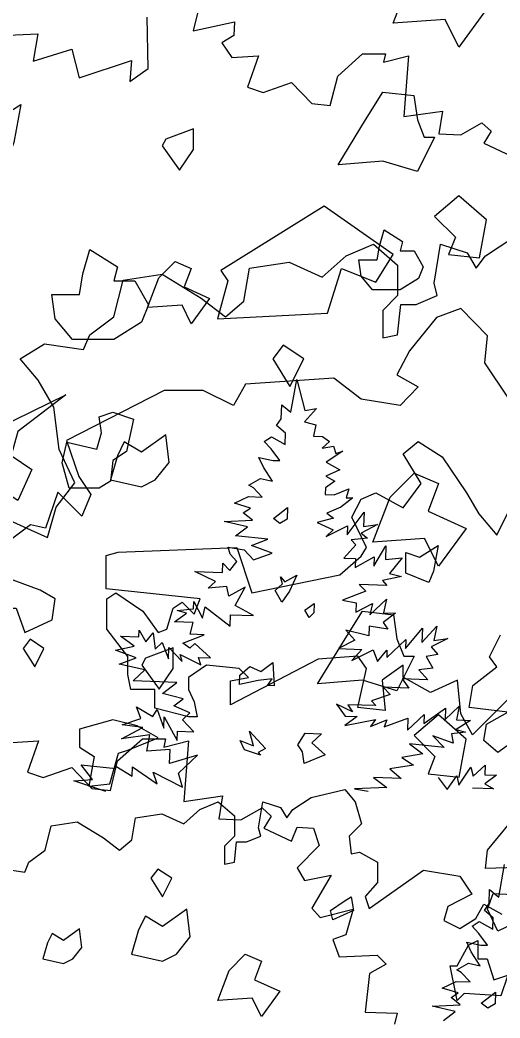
# Model space of a CAD drawing. Header units: inches. Extents: x -11 to 128, y 7 to 56.
# Drawn here: x 57.824 to 58.072, y 23.048 to 23.562 of the extents above; entities that cross this region are included whole.
import ezdxf

# ---------------------------------------------------------------- set-up
doc = ezdxf.new("R2010")
doc.units = ezdxf.units.IN
doc.header["$MEASUREMENT"] = 0
doc.layers.add('CAY', color=94, linetype='Continuous')
doc.layers.add('CAY-3', color=61, linetype='Continuous')
picture_1 = doc.add_image_def('image1.jpg', size_in_pixel=(1680, 1093))

# ---------------------------------------------------------------- blocks, each defined once
blk = doc.blocks.new('A$C76451831')
at = {"layer": 'CAY'}
for p, q in [((1288.9, 1909.2), (1320.1, 1922.7)), ((1320.1, 1922.7), (1347.8, 1898.6)), ((1389.7, 1877.9), (1396.8, 1922.7)), ((1396.8, 1922.7), (1427.4, 1912.7)), ((1448.6, 1909.2), (1479.9, 1929.8)), ((1427.4, 1912.7), (1438, 1895)), ((1178, 1895), (1223.4, 1902.1)), ((1223.4, 1902.1), (1261.1, 1885)), ((1261.1, 1885), (1288.9, 1909.2)), ((1438, 1895), (1448.6, 1909.2)), ((1033, 1881.5), (1077.8, 1888.5)), ((1077.8, 1888.5), (1122.6, 1860.8)), ((1171.5, 1857.3), (1178, 1895)), ((1347.8, 1898.6), (1347.8, 1863.8)), ((1022.3, 1839.6), (1033, 1881.5)), ((1393.2, 1863.8), (1389.7, 1877.9)), ((1122.6, 1860.8), (1150.3, 1839.6)), ((1150.3, 1839.6), (1171.5, 1857.3)), ((1347.8, 1863.8), (1330.7, 1846.6)), ((1347.8, 1818.9), (1351.4, 1853.7)), ((1351.4, 1853.7), (1369, 1853.7)), ((1369, 1853.7), (1393.2, 1863.8)), ((1330.7, 1846.6), (1330.7, 1815.4)), ((994.6, 1818.9), (1022.3, 1839.6)), ((987.6, 1801.8), (994.6, 1818.9)), ((1330.7, 1815.4), (1347.8, 1818.9)), ((915, 1791.2), (942.7, 1808.3)), ((942.7, 1808.3), (987.6, 1801.8)), ((935.7, 1767), (915, 1791.2)), ((953.4, 1735.8), (935.7, 1767)), ((4659.2, 1730), (4666, 1767.4)), ((4666, 1767.4), (4675.2, 1732.1)), ((959.8, 1687.4), (953.4, 1735.8)), ((4648.1, 1722.6), (4648.6, 1738.5)), ((4648.6, 1738.5), (4659.2, 1730)), ((4688.4, 1734.4), (4674.7, 1719)), ((4675.2, 1732.1), (4688.4, 1734.4)), ((4642.8, 1714.7), (4648.1, 1722.6)), ((4674.7, 1719), (4687.7, 1715.8)), ((4653, 1706.2), (4642.8, 1714.7)), ((4652.5, 1693), (4653, 1706.2)), ((4687.7, 1715.8), (4685, 1702.8)), ((4628.6, 1696.6), (4636.9, 1701.7)), ((4636.5, 1688.1), (4628.6, 1696.6)), ((4636.9, 1701.7), (4652.5, 1693)), ((4685, 1702.8), (4695.4, 1702.4)), ((4703.4, 1696.7), (4694.9, 1688.8)), ((4695.4, 1702.4), (4703.4, 1696.7)), ((977.5, 1649), (959.8, 1687.4)), ((4646.4, 1674.6), (4636.5, 1688.1)), ((4694.9, 1688.8), (4708.2, 1691.1)), ((4718.8, 1685.3), (4699.8, 1672.8)), ((4708.2, 1691.1), (4710.6, 1682.8)), ((4710.6, 1682.8), (4718.8, 1685.3)), ((4627.6, 1667.1), (4622.5, 1678.2)), ((4622.5, 1678.2), (4638.7, 1674.9)), ((4638.7, 1674.9), (4646.4, 1674.6)), ((4699.8, 1672.8), (4715.4, 1664.1)), ((4637.9, 1650.9), (4627.6, 1667.1)), ((4715.4, 1664.1), (4699.3, 1656.9)), ((956.3, 1621.3), (977.5, 1649)), ((4611, 1646.4), (4624.4, 1654.1)), ((4624.4, 1654.1), (4637.9, 1650.9)), ((4709.5, 1651.1), (4698.8, 1643.4)), ((4699.3, 1656.9), (4709.5, 1651.1)), ((4616.3, 1643.5), (4611, 1646.4)), ((4626.4, 1632.7), (4616.3, 1643.5)), ((4698.8, 1643.4), (4698.5, 1635.7)), ((4708.9, 1635.3), (4725.5, 1642.4)), ((4725.5, 1642.4), (4722.4, 1632.1)), ((4594.4, 1625.7), (4610.5, 1633.3)), ((4612.8, 1620.1), (4594.4, 1625.7)), ((4610.5, 1633.3), (4626.4, 1632.7)), ((4698.5, 1635.7), (4708.9, 1635.3)), ((4730.1, 1631.8), (4716.6, 1621.4)), ((4722.4, 1632.1), (4730.1, 1631.8)), ((946.3, 1586.5), (956.3, 1621.3)), ((4604.5, 1614.9), (4612.8, 1620.1)), ((4615, 1606.4), (4604.5, 1614.9)), ((4716.6, 1621.4), (4700.5, 1614.3)), ((4700.5, 1614.3), (4708, 1608.6)), ((4723.6, 1589.4), (4743.1, 1615.5)), ((4743.1, 1615.5), (4742.6, 1599.2)), ((890.9, 1611.3), (946.3, 1586.5)), ((4582.8, 1604.8), (4615, 1606.4)), ((4609.3, 1598.9), (4582.8, 1604.8)), ((4708, 1608.6), (4689.3, 1603.8)), ((4689.3, 1603.8), (4707.5, 1595.4)), ((4595.8, 1588.5), (4609.3, 1598.9)), ((4699.6, 1587.6), (4724, 1599.9)), ((4707.5, 1595.4), (4699.6, 1587.6)), ((4724, 1599.9), (4723.6, 1589.4)), ((4758.5, 1601.4), (4739.6, 1591.6)), ((4739.6, 1591.6), (4747.1, 1585.9)), ((4742.6, 1599.2), (4758.5, 1601.4)), ((4632.8, 1584.5), (4595.8, 1588.5)), ((4614, 1577.4), (4632.8, 1584.5)), ((4747.1, 1585.9), (4728.4, 1583.8)), ((4728.4, 1583.8), (4733.7, 1578.2)), ((4587.2, 1575.6), (4605.7, 1572.3)), ((4589.7, 1567.4), (4587.2, 1575.6)), ((4597.1, 1559), (4589.7, 1567.4)), ((4605.7, 1572.3), (4616.2, 1561)), ((4637.7, 1568.4), (4614, 1577.4)), ((4616.2, 1561), (4637.7, 1568.4)), ((4733.7, 1578.2), (4720, 1562.8)), ((4754.1, 1553.5), (4768.1, 1577)), ((4768.1, 1577), (4767.5, 1561.2)), ((4580.8, 1546.4), (4581.1, 1557.2)), ((4581.1, 1557.2), (4589, 1548.8)), ((4589, 1548.8), (4597.1, 1559)), ((4720, 1562.8), (4733.1, 1562.4)), ((4732.8, 1552), (4754.5, 1564.3)), ((4733.1, 1562.4), (4732.8, 1552)), ((4754.5, 1564.3), (4754.1, 1553.5)), ((4767.5, 1561.2), (4786.6, 1563.2)), ((4786.6, 1563.2), (4772.4, 1545.1)), ((4572.7, 1536.2), (4549.1, 1547.5)), ((4549.1, 1547.5), (4580.8, 1546.4)), ((4772.4, 1545.1), (4785.9, 1541.9)), ((4564.3, 1528.4), (4572.7, 1536.2)), ((4785.9, 1541.9), (4764.4, 1537.2)), ((4764.4, 1537.2), (4769.2, 1531.6)), ((4585.6, 1530.3), (4564.3, 1528.4)), ((4588, 1519.4), (4585.6, 1530.3)), ((4606.9, 1529.6), (4588, 1519.4)), ((4595.3, 1508.7), (4606.9, 1529.6)), ((4745, 1524.8), (4718.3, 1514.8)), ((4769.2, 1531.6), (4737.5, 1532.7)), ((4737.5, 1532.7), (4745, 1524.8)), ((4547.6, 1504.9), (4547.9, 1513.1)), ((4547.9, 1513.1), (4557.6, 1494.1)), ((4718.3, 1514.8), (4734.1, 1511.6)), ((4734.1, 1511.6), (4733.7, 1501.1)), ((4733.7, 1501.1), (4752.6, 1510.9)), ((4749.5, 1497.9), (4768.7, 1515.8)), ((4752.6, 1510.9), (4749.5, 1497.9)), ((4768.7, 1515.8), (4765.4, 1500)), ((4525.8, 1489.8), (4539.3, 1499.8)), ((4528.9, 1502.9), (4547.6, 1504.9)), ((4539.3, 1499.8), (4528.9, 1502.9)), ((4557.6, 1494.1), (4560.8, 1507.2)), ((4560.8, 1507.2), (4589.5, 1484.9)), ((4616.2, 1497.1), (4595.3, 1508.7)), ((4779, 1499.6), (4765, 1489.2)), ((4765.4, 1500), (4779, 1499.6)), ((4547, 1489.1), (4525.8, 1489.8)), ((4543.8, 1475.6), (4547, 1489.1)), ((4589.5, 1484.9), (4589.9, 1498)), ((4589.9, 1498), (4616.2, 1497.1)), ((4765, 1489.2), (4770.2, 1481.3)), ((4484.8, 1472.7), (4485.1, 1480.4)), ((4485.1, 1480.4), (4492.8, 1466.9)), ((4492.8, 1466.9), (4501.3, 1477.1)), ((4501.3, 1477.1), (4503.4, 1458.4)), ((4722.1, 1480.2), (4732.6, 1469)), ((4748.6, 1473.9), (4722.1, 1480.2)), ((4749, 1484.7), (4748.6, 1473.9)), ((4770.2, 1481.3), (4749, 1484.7)), ((4790.7, 1459.3), (4810.1, 1482.6)), ((4809.5, 1466.3), (4826.5, 1484.8)), ((4810.1, 1482.6), (4809.5, 1466.3)), ((4826.5, 1484.8), (4823.2, 1468.6)), ((4463.6, 1473.4), (4484.8, 1472.7)), ((4479.5, 1462), (4463.6, 1473.4)), ((4503.4, 1458.4), (4511.4, 1466.3)), ((4511.4, 1466.3), (4518.8, 1447.4)), ((4535.3, 1465.5), (4559.7, 1475)), ((4543.3, 1459.7), (4535.3, 1465.5)), ((4548.9, 1465), (4543.3, 1459.7)), ((4559.7, 1475), (4543.8, 1475.6)), ((4566.9, 1448.5), (4548.9, 1465)), ((4732.6, 1469), (4713.7, 1459.2)), ((4769, 1449.1), (4791.1, 1469.7)), ((4791.1, 1469.7), (4790.7, 1459.3)), ((4839.1, 1470.7), (4820.2, 1461)), ((4823.2, 1468.6), (4839.1, 1470.7)), ((4458, 1457.3), (4479.5, 1462)), ((4481.7, 1448.7), (4458, 1457.3)), ((4518.8, 1447.4), (4519.3, 1460.6)), ((4519.3, 1460.6), (4534.6, 1444.2)), ((4713.7, 1459.2), (4740.4, 1458.3)), ((4740.4, 1458.3), (4729, 1445.5)), ((4729, 1445.5), (4753.5, 1457.8)), ((4753.5, 1457.8), (4758.5, 1444.5)), ((4758.5, 1444.5), (4769.3, 1457.3)), ((4769.3, 1457.3), (4769, 1449.1)), ((4820.2, 1461), (4827.6, 1452.5)), ((4462.4, 1441.3), (4481.7, 1448.7)), ((4534.6, 1444.2), (4532.2, 1452.4)), ((4532.2, 1452.4), (4555.8, 1440.7)), ((4555.8, 1440.7), (4553.3, 1449)), ((4553.3, 1449), (4566.9, 1448.5)), ((4827.6, 1452.5), (4814.4, 1450.3)), ((4814.4, 1450.3), (4822.1, 1436.9)), ((4491.7, 1434.8), (4462.4, 1441.3)), ((4478.1, 1422.1), (4491.7, 1434.8)), ((4822.1, 1436.9), (4805.7, 1434.7)), ((4805.7, 1434.7), (4816.2, 1423.5)), ((4528.3, 1420.4), (4478.1, 1422.1)), ((4512, 1407.8), (4528.3, 1420.4)), ((4786.8, 1424.5), (4794.5, 1413.8)), ((4816.2, 1423.5), (4786.8, 1424.5)), ((4535.8, 1401.5), (4512, 1407.8)), ((4794.5, 1413.8), (4765.1, 1414.8)), ((4765.1, 1414.8), (4773, 1406.4)), ((4525.1, 1393.7), (4535.8, 1401.5)), ((4773, 1406.4), (4751.5, 1399.4)), ((4751.5, 1399.4), (4756.7, 1393.8)), ((4487, 1379.2), (4482, 1392.5)), ((4482, 1392.5), (4500.7, 1381.4)), ((4500.7, 1381.4), (4505.9, 1389.4)), ((4505.9, 1389.4), (4513.4, 1367.9)), ((4543.4, 1385.4), (4525.1, 1393.7)), ((4535, 1377.5), (4543.4, 1385.4)), ((4711.4, 1395.4), (4721.4, 1381.9)), ((4729.7, 1386.6), (4711.4, 1395.4)), ((4724.6, 1394.9), (4729.7, 1386.6)), ((4756.7, 1393.8), (4724.6, 1394.9)), ((4811.7, 1373.3), (4836.3, 1391)), ((4835.9, 1377.9), (4852.3, 1393.2)), ((4836.3, 1391), (4835.9, 1377.9)), ((4852.3, 1393.2), (4849, 1377.4)), ((4465.5, 1371.8), (4487, 1379.2)), ((4513.4, 1367.9), (4513.8, 1381)), ((4513.8, 1381), (4528.7, 1353.7)), ((4547.7, 1363.9), (4535, 1377.5)), ((4735, 1381.4), (4721, 1371)), ((4721, 1371), (4756.1, 1378)), ((4721.4, 1381.9), (4735, 1381.4)), ((4756.1, 1378), (4750.4, 1370)), ((4750.4, 1370), (4769.3, 1377.5)), ((4766.3, 1369.4), (4793.3, 1379.4)), ((4769.3, 1377.5), (4766.3, 1369.4)), ((4792.9, 1365.8), (4812.1, 1383.7)), ((4793.3, 1379.4), (4792.9, 1365.8)), ((4812.1, 1383.7), (4811.7, 1373.3)), ((4865.3, 1376.9), (4848.6, 1366.6)), ((4849, 1377.4), (4865.3, 1376.9)), ((4464.9, 1355.9), (4489.4, 1368.7)), ((4489.4, 1368.7), (4465.5, 1371.8)), ((4528.7, 1353.7), (4529.1, 1364.6)), ((4529.1, 1364.6), (4547.7, 1363.9)), ((4859.4, 1363.5), (4843.5, 1361.3)), ((4843.5, 1361.3), (4845.4, 1350.8)), ((4848.6, 1366.6), (4859.4, 1363.5)), ((4497.2, 1360.3), (4464.9, 1355.9)), ((4493.9, 1341.8), (4497.2, 1360.3)), ((4834.8, 1345.7), (4795, 1349.9)), ((4795, 1349.9), (4810.5, 1338.4)), ((4822.1, 1359.3), (4834.8, 1345.7)), ((4845.4, 1350.8), (4822.1, 1359.3)), ((4520.7, 1343.6), (4493.9, 1341.8)), ((4520.1, 1327.3), (4520.7, 1343.6)), ((4810.5, 1338.4), (4786.3, 1334.3)), ((4552.2, 1337), (4520.1, 1327.3)), ((4530.1, 1316.5), (4552.2, 1337)), ((4786.3, 1334.3), (4799.6, 1325.7)), ((4431.5, 1309.1), (4418.5, 1325.8)), ((4418.5, 1325.8), (4458.3, 1321.7)), ((4458.3, 1321.7), (4458.4, 1324.4)), ((4458.4, 1324.4), (4477, 1312.9)), ((4477, 1312.9), (4477.4, 1323.8)), ((4477.4, 1323.8), (4505.7, 1304.2)), ((4501.2, 1317.5), (4535, 1300.5)), ((4505.7, 1304.2), (4501.2, 1317.5)), ((4535, 1300.5), (4530.1, 1316.5)), ((4799.6, 1325.7), (4772.7, 1321.2)), ((4772.7, 1321.2), (4785.5, 1310.3)), ((4851.8, 1302.5), (4865.7, 1323.4)), ((4865.7, 1323.4), (4868.1, 1312.9)), ((4868.1, 1312.9), (4882.1, 1325.5)), ((4882.1, 1325.5), (4881.7, 1314.6)), ((4410.2, 1307.5), (4431.5, 1309.1)), ((4446.9, 1295.4), (4410.2, 1307.5)), ((4753.8, 1311.4), (4769.3, 1300)), ((4785.5, 1310.3), (4753.8, 1311.4)), ((4828.1, 1311.5), (4838.5, 1297.6)), ((4838.5, 1297.6), (4849.5, 1313.5)), ((4849.5, 1313.5), (4851.8, 1302.5)), ((4894.8, 1314.2), (4881.4, 1304.2)), ((4881.4, 1304.2), (4891.6, 1298.4)), ((4881.7, 1314.6), (4894.8, 1314.2)), ((4682.3, 1288.4), (4721.2, 1297.8)), ((4721.2, 1297.8), (4733, 1283.7)), ((4769.3, 1300), (4732.1, 1298.6)), ((4732.1, 1298.6), (4747.8, 1295.7)), ((4891.6, 1298.4), (4867.6, 1299.3)), ((4554.9, 1274.6), (4575.8, 1283.7)), ((4575.8, 1283.7), (4594.3, 1267.5)), ((4622.2, 1253.8), (4626.9, 1283.7)), ((4626.9, 1283.7), (4647.3, 1277)), ((4661.5, 1274.6), (4682.3, 1288.4)), ((4733, 1283.7), (4740.1, 1258.5)), ((4481, 1265.2), (4511.3, 1269.9)), ((4511.3, 1269.9), (4536.5, 1258.5)), ((4536.5, 1258.5), (4554.9, 1274.6)), ((4647.3, 1277), (4654.4, 1265.2)), ((4654.4, 1265.2), (4661.5, 1274.6)), ((4384.3, 1256.1), (4414.2, 1260.8)), ((4414.2, 1260.8), (4444.1, 1242.4)), ((4476.7, 1240), (4481, 1265.2)), ((4594.3, 1267.5), (4594.3, 1244.3)), ((4740.1, 1258.5), (4725.9, 1244.3)), ((4377.3, 1228.2), (4384.3, 1256.1)), ((4624.5, 1244.3), (4622.2, 1253.8)), ((4444.1, 1242.4), (4462.6, 1228.2)), ((4462.6, 1228.2), (4476.7, 1240)), ((4594.3, 1244.3), (4582.9, 1232.9)), ((4594.3, 1214.4), (4596.6, 1237.6)), ((4596.6, 1237.6), (4608.4, 1237.6)), ((4608.4, 1237.6), (4624.5, 1244.3)), ((4725.9, 1244.3), (4728.3, 1223.9)), ((4358.8, 1214.4), (4377.3, 1228.2)), ((4582.9, 1232.9), (4582.9, 1212.1)), ((4728.3, 1223.9), (4737.7, 1225.8)), ((4737.7, 1225.8), (4758.6, 1214.4)), ((4354.1, 1203), (4358.8, 1214.4)), ((4582.9, 1212.1), (4594.3, 1214.4)), ((4758.6, 1214.4), (4758.6, 1191.2)), ((4324.2, 1207.4), (4354.1, 1203)), ((4749.1, 1161.4), (4811.2, 1205.4)), ((4811.2, 1205.4), (4852.9, 1198.3)), ((4758.6, 1191.2), (4744.4, 1175.1)), ((4852.9, 1198.3), (4866.7, 1177.9)), ((4744.4, 1175.1), (4749.1, 1161.4)), ((4866.7, 1177.9), (4839.1, 1163.7)), ((4839.1, 1163.7), (4834.4, 1147.6)), ((4871.4, 1149.9), (4880.4, 1166.1)), ((4880.4, 1166.1), (4901.2, 1154.7)), ((4834.4, 1147.6), (4852.9, 1138.5)), ((4852.9, 1138.5), (4871.4, 1149.9))]:
    blk.add_line(p, q, dxfattribs=at)
for points in [[(4326.7, 2161.8), (4368.9, 2163.9), (4363.7, 2132.3), (4408, 2146), (4416.4, 2113.3), (4476.5, 2133.3), (4474.4, 2109.1), (4495.5, 2123.9), (4494.4, 2182.9)], [(4556.7, 2206.1), (4547.2, 2167.1), (4594.6, 2177.6), (4593.6, 2161.8), (4579.9, 2153.4), (4591.5, 2136.5), (4622.1, 2138.6), (4609.4, 2102.8), (4627.3, 2096.4), (4660, 2108), (4683.2, 2083.8), (4704.3, 2081.7), (4712.8, 2115.4), (4741.2, 2140.7), (4767.6, 2140.7), (4765.5, 2131.2), (4794, 2138.6), (4788.7, 2069), (4833, 2075.3), (4828.8, 2049), (4854.1, 2047.9), (4878.3, 2061.6), (4888.9, 2052.1), (4880.5, 2038.4), (4912.1, 2023.7)], [(4930, 1151.2), (4896.3, 1135.4), (4884.7, 1160.7), (4891, 1178.6), (4914.2, 1177.5)], [(4918.4, 1208.1), (4882.5, 1207.1), (4884.7, 1228.2), (4910, 1258.8)], [(4910, 1349.5), (4896.3, 1340), (4880.4, 1353.7), (4883.6, 1372.7), (4907.9, 1386.4), (4863.6, 1391.6), (4867.8, 1417), (4895.2, 1438.1), (4886.8, 1449.7), (4899.4, 1475)], [(4680, 1494.9), (4675.3, 1503.2), (4686, 1511), (4685.6, 1500.1), (4680, 1494.9)], [(905.4, 1351.5), (936, 1353.6), (923.4, 1317.7), (941.3, 1311.4), (974, 1323), (997.2, 1298.7), (1018.3, 1296.6), (1026.7, 1330.4), (1055.2, 1355.7), (1081.6, 1355.7), (1079.5, 1346.2), (1107.9, 1353.6), (1102.7, 1284), (1147, 1290.3), (1142.7, 1263.9), (1168.1, 1262.9), (1192.3, 1276.6), (1202.9, 1267.1), (1194.4, 1253.4), (1226.1, 1238.6), (1232.4, 1254.5), (1251.4, 1253.4), (1257.7, 1233.4), (1232.4, 1208), (1240.8, 1193.3), (1271.4, 1199.6), (1249.3, 1161.6), (1258.8, 1151.1), (1296.7, 1160.6), (1288.3, 1131.1), (1273.5, 1125.8), (1280.9, 1105.7), (1324.2, 1107.9), (1334.7, 1097.3), (1315.7, 1086.8), (1310.4, 1042.5), (1347.4, 1041.4), (1344.2, 1028.7)], [(1400.3, 1032.9), (1413.8, 1043.3), (1387.3, 1049.2), (1419.5, 1050.8), (1409, 1059.4), (1417.3, 1064.5), (1398.9, 1070.1), (1415, 1077.7), (1430.9, 1077.2), (1420.8, 1088), (1415.5, 1090.9), (1428.9, 1098.6), (1442.4, 1095.4), (1432.1, 1111.6), (1427, 1122.6), (1443.2, 1119.4), (1450.9, 1119.1), (1441, 1132.6), (1433.1, 1141), (1441.4, 1146.2), (1457, 1137.5), (1457.5, 1150.6), (1447.3, 1159.1), (1452.6, 1167.1), (1453.1, 1182.9), (1463.7, 1174.4), (1470.5, 1211.8)]]:
    blk.add_lwpolyline(points, dxfattribs=at)
for points in [[(4784.5, 1915.2), (4800.4, 1915.2), (4810.9, 1896.7), (4805.6, 1883.5), (4784.5, 1870.3), (4752.8, 1870.3), (4739.6, 1886.1), (4737, 1904.6), (4758.1, 1904.6), (4760.8, 1920.5), (4766, 1939), (4787.2, 1925.7)], [(4507.9, 1884.3), (4526.4, 1902.8), (4544.9, 1894.9), (4536.9, 1873.7), (4566, 1860.5), (4544.9, 1831.5), (4534.3, 1852.6), (4494.7, 1850)], [(1240.2, 1791.1), (1216.4, 1806.9), (1204.5, 1791.1), (1224.3, 1759.4)], [(4396.9, 1672), (4402.2, 1695.8), (4436.5, 1687.9), (4441.8, 1706.3), (4439.1, 1724.8), (4455, 1730.1), (4478.7, 1722.2), (4470.8, 1685.2), (4455, 1674.7), (4452.3, 1650.9), (4439.1, 1643), (4404.8, 1643)], [(1085.8, 1672.3), (1081.8, 1704), (1054.1, 1684.2), (1034.3, 1696), (1026.4, 1680.2), (1018.5, 1652.5), (1054.1, 1644.6), (1069.9, 1652.5)], [(1339.1, 1632.7), (1366.8, 1660.4), (1394.5, 1648.5), (1382.7, 1616.8), (1426.2, 1597), (1394.5, 1553.5), (1378.7, 1585.2), (1319.3, 1581.2)], [(4639.1, 1608.3), (4655.4, 1620.8), (4655, 1607.7), (4646.6, 1602.6)], [(4791, 1545.5), (4791, 1569.3), (4806.8, 1564), (4827.9, 1577.2), (4822.7, 1548.1), (4817.4, 1534.9)], [(4641.2, 1525.7), (4649.6, 1533.5), (4647.2, 1541.3), (4652.4, 1535.7), (4665.8, 1543.4), (4657.5, 1525.1), (4648.9, 1512.3)], [(1287.7, 1470.3), (1307.5, 1502), (1343.1, 1498), (1347, 1470.3), (1355, 1450.5), (1366.8, 1450.5), (1347, 1410.9), (1307.5, 1422.8), (1256, 1418.8)], [(4376, 1459.3), (4360.2, 1469.9), (4352.3, 1459.3), (4365.5, 1438.2)], [(1058.5, 1448.2), (1054.5, 1440.3), (1074.3, 1412.6), (1090.2, 1436.3), (1090.2, 1460.1)], [(4640.1, 1416.5), (4632.4, 1416.7), (4637.7, 1424.7), (4621.8, 1422.5), (4600.3, 1417.9), (4600.7, 1428.7), (4611.9, 1438.8), (4624.8, 1432.9), (4638.3, 1443.3)], [(1418.3, 1311.9), (1426.2, 1355.4), (1394.5, 1383.2), (1366.8, 1359.4), (1390.6, 1335.6), (1382.7, 1315.8)], [(4624.2, 1337.2), (4605.8, 1343.3), (4600.8, 1353.9), (4616.4, 1347.9), (4611.6, 1364.4), (4629.9, 1344.7), (4621.6, 1340)], [(4672.4, 1341), (4667.2, 1348.9), (4675.4, 1362.2), (4694.4, 1361.5), (4683.1, 1351), (4698.5, 1337.4), (4674.2, 1327.3)], [(4522.5, 1195.9), (4506.6, 1206.4), (4498.7, 1195.9), (4511.9, 1174.8)], [(4720.4, 1169.5), (4728.3, 1174.8), (4731, 1158.9), (4707.2, 1148.4), (4704.6, 1158.9)], [(1109.9, 1128.8), (1106, 1160.5), (1078.3, 1140.7), (1058.5, 1152.6), (1050.5, 1136.7), (1042.6, 1109), (1078.3, 1101.1), (1094.1, 1109)], [(4419.5, 1116.7), (4416.9, 1137.8), (4398.4, 1124.6), (4385.2, 1132.5), (4380, 1122), (4374.7, 1103.5), (4398.4, 1098.2), (4409, 1103.5)], [(4862.9, 1119.3), (4873.5, 1124.6), (4873.5, 1103.5), (4884.1, 1103.5), (4892, 1079.7), (4907.8, 1085), (4899.9, 1061.2), (4857.7, 1063.9), (4849.7, 1055.9), (4841.8, 1095.6), (4849.7, 1095.6)], [(4588.5, 1090.3), (4606.9, 1108.8), (4625.4, 1100.8), (4617.5, 1079.7), (4646.5, 1066.5), (4625.4, 1037.5), (4614.9, 1058.6), (4575.3, 1055.9)], [(1443.6, 1052.7), (1459.9, 1065.3), (1459.5, 1052.2), (1451.1, 1047)], [(2577.1, 788.1), (2577.1, 823.8), (2600.8, 815.8), (2632.5, 835.6), (2624.6, 792.1), (2616.7, 772.3)]]:
    blk.add_lwpolyline(points, close=True, dxfattribs=at)
at = {"layer": 'CAY-3'}
for p, q in [((3137, 601.7), (3109.3, 591.6)), ((3167.7, 570.4), (3137, 601.7)), ((3109.3, 591.6), (3078.1, 553.3)), ((3164.8, 539.7), (3167.7, 570.4)), ((3078.1, 553.3), (3063.9, 525.6)), ((3192.5, 497.8), (3164.8, 539.7)), ((2890.2, 514.9), (2876.6, 490.8)), ((2991.4, 522), (2890.2, 514.9)), ((3022.7, 497.8), (2991.4, 522)), ((3063.9, 525.6), (3088.1, 512)), ((2797, 507.9), (2685, 450.4)), ((2841.8, 507.9), (2797, 507.9)), ((2876.6, 490.8), (2841.8, 507.9)), ((3088.1, 512), (3067.5, 490.8)), ((3067.5, 490.8), (3022.7, 497.8)), ((2685, 450.4), (2699.2, 409.1)), ((3071, 435.3), (3088.1, 449.5)), ((3088.1, 449.5), (3115.8, 431.8)), ((3091.6, 401.1), (3071, 435.3)), ((3115.8, 431.8), (3143.5, 390.5)), ((2699.2, 409.1), (2712.7, 388.5)), ((3071, 373.4), (3091.6, 401.1)), ((2675.1, 391.3), (2660.8, 350.1)), ((2685, 381.4), (2675.1, 391.3)), ((3022.7, 383.4), (3039.8, 390.5)), ((3039.8, 390.5), (3071, 373.4)), ((3143.5, 390.5), (3157.7, 366.3)), ((3178.3, 342.1), (3202.5, 390.5)), ((2702.7, 363.7), (2685, 381.4)), ((2712.7, 388.5), (2702.7, 363.7)), ((3012, 362.8), (3022.7, 383.4)), ((3157.7, 366.3), (3178.3, 342.1)), ((3029.1, 328), (3012, 362.8)), ((2643.7, 353.7), (2601.9, 322.4)), ((2660.8, 350.1), (2643.7, 353.7)), ((2730.4, 318.9), (2744, 322.4)), ((2744, 322.4), (2880.2, 328)), ((2880.2, 328), (2897.3, 276)), ((3022.7, 317.9), (3029.1, 328)), ((2730.4, 280.5), (2730.4, 318.9)), ((2998.5, 296.7), (3022.7, 317.9)), ((2897.3, 276), (2998.5, 296.7)), ((2838.3, 269), (2730.4, 280.5)), ((2731, 269), (2741.6, 276)), ((2741.6, 276), (2772.3, 254.8)), ((2731, 234.2), (2731, 269)), ((2807.1, 258.3), (2817.7, 265.4)), ((2817.7, 265.4), (2831.2, 251.3)), ((2831.2, 251.3), (2838.3, 269)), ((2772.3, 254.8), (2790, 230.6)), ((2800, 234.2), (2807.1, 258.3)), ((2755.2, 202.9), (2731, 234.2)), ((2790, 230.6), (2800, 234.2)), ((2755.2, 182.3), (2755.2, 202.9)), ((2973.7, 200), (2873.1, 147.5)), ((3019.1, 203.5), (2973.7, 200)), ((3029.1, 189.3), (3019.1, 203.5)), ((2845.4, 192.9), (2824.7, 178.7)), ((2883.1, 189.3), (2845.4, 192.9)), ((2893.7, 178.7), (2883.1, 189.3)), ((3019.1, 144.5), (3029.1, 189.3)), ((3071, 192.9), (3046.8, 175.8)), ((3071, 179.3), (3071, 192.9)), ((2758.7, 165.1), (2755.2, 182.3)), ((2824.7, 178.7), (2824.7, 165.1)), ((2873.1, 175.2), (2893.7, 178.7)), ((2873.1, 147.5), (2873.1, 175.2)), ((3046.8, 175.8), (3050.4, 141)), ((3102.3, 161.6), (3071, 179.3)), ((3133.5, 175.8), (3102.3, 161.6)), ((3137, 137.4), (3133.5, 175.8)), ((2786.4, 165.1), (2758.7, 165.1)), ((2786.4, 143.9), (2786.4, 165.1)), ((2824.7, 165.1), (2831.2, 151)), ((3206, 168.7), (3181.9, 144.5)), ((2831.2, 151), (2834.8, 133.9)), ((2824.7, 133.9), (2786.4, 143.9)), ((3050.4, 141), (3019.1, 144.5)), ((3150.6, 113.3), (3137, 137.4)), ((3181.9, 144.5), (3150.6, 113.3)), ((2834.8, 133.9), (2824.7, 133.9))]:
    blk.add_line(p, q, dxfattribs=at)
for points in [[(3079.4, 980.5), (3107.1, 1008.2), (3134.8, 996.3), (3123, 964.7), (3166.5, 944.9), (3134.8, 901.3), (3119, 933), (3059.6, 929)], [(3027.9, 818.1), (3047.7, 849.8), (3083.4, 845.8), (3087.3, 818.1), (3095.2, 798.3), (3107.1, 798.3), (3087.3, 758.7), (3047.7, 770.6), (2996.3, 766.6)], [(2798.8, 796), (2794.8, 788.1), (2814.6, 760.4), (2830.5, 784.1), (2830.5, 807.9)], [(3158.6, 659.7), (3166.5, 703.3), (3134.8, 731), (3107.1, 707.2), (3130.9, 683.5), (3123, 663.7)], [(3039.8, 632), (3059.6, 663.7), (2980.4, 719.1), (2862.1, 645.5), (2870, 633.6), (2858.2, 590.1), (2984.4, 596.3), (3000.2, 647.8)], [(2739.4, 633.6), (2763.2, 633.6), (2779, 605.9), (2771.1, 586.1), (2739.4, 566.3), (2691.9, 566.3), (2672.1, 590.1), (2668.1, 617.8), (2699.8, 617.8), (2703.8, 641.6), (2711.7, 669.3), (2743.4, 649.5)], [(2573.8, 417.4), (2565.9, 445.1), (2684, 503), (2629.2, 460.9), (2621.3, 433.2), (2645.1, 417.4), (2629.2, 381.7)], [(2654.9, 279), (2616.6, 293.2), (2603, 258.3), (2627.2, 258.3), (2637.2, 230.6), (2668.5, 244.8), (2672, 269)], [(2765.8, 123.3), (2738.1, 130.3), (2699.7, 119.7), (2699.7, 99.1), (2716.8, 88.5), (2710.4, 54.3), (2734.5, 57.2), (2744.6, 92), (2755.2, 95.5), (2790, 109.7)]]:
    blk.add_lwpolyline(points, close=True, dxfattribs=at)

msp = doc.modelspace()

# ---------------------------------------------------------------- block references
at = {"layer": 'CAY', "xscale": 0.0004489089019145984, "yscale": 0.0004489089019145984, "zscale": 0.0004489089019145984}
for p in [(56.64307, 23.14297), (55.87234, 22.58311), (57.4138, 22.58311)]:
    msp.add_blockref('A$C76451831', p, dxfattribs=at)

# ---------------------------------------------------------------- pictures from other files: only their frames are drawn
image = msp.add_image(picture_1, insert=(12.49661, 7.37723), size_in_units=(74.4025, 48.40591))
image.dxf.flags = 6

doc.saveas('drawing.dxf')
